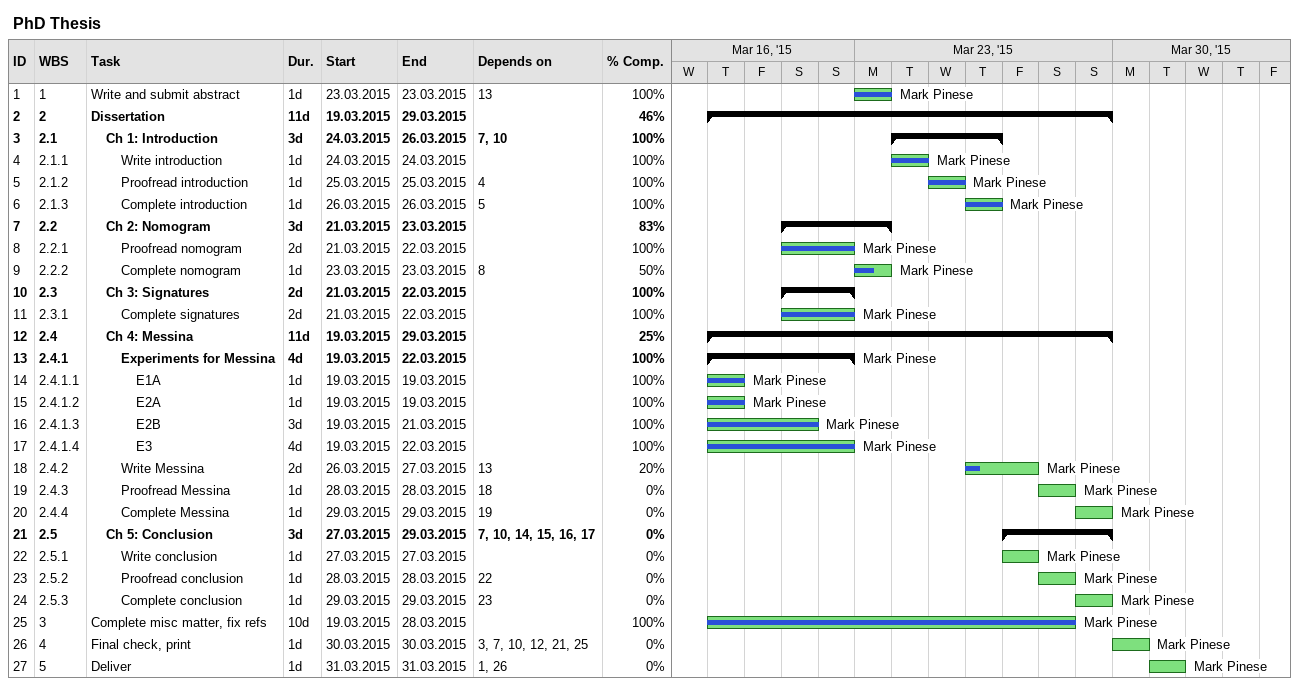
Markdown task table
PhD Thesis

| ID | WBS | Task | Duration | Start | Finish | Predecessors | Resources | % complete |
|---|---|---|---|---|---|---|---|---|
| 1 | 1 | Write and submit abstract | 1d | 2015-03-23 | 2015-03-23 | 13 | Mark Pinese | 100 |
| 2 | 2 | **Dissertation** | 11d | 2015-03-19 | 2015-03-29 |  |  | 46 |
| 3 | 2.1 | **Ch 1: Introduction** | 3d | 2015-03-24 | 2015-03-26 | 7, 10 |  | 100 |
| 4 | 2.1.1 | Write introduction | 1d | 2015-03-24 | 2015-03-24 |  | Mark Pinese | 100 |
| 5 | 2.1.2 | Proofread introduction | 1d | 2015-03-25 | 2015-03-25 | 4 | Mark Pinese | 100 |
| 6 | 2.1.3 | Complete introduction | 1d | 2015-03-26 | 2015-03-26 | 5 | Mark Pinese | 100 |
| 7 | 2.2 | **Ch 2: Nomogram** | 3d | 2015-03-21 | 2015-03-23 |  |  | 83 |
| 8 | 2.2.1 | Proofread nomogram | 2d | 2015-03-21 | 2015-03-22 |  | Mark Pinese | 100 |
| 9 | 2.2.2 | Complete nomogram | 1d | 2015-03-23 | 2015-03-23 | 8 | Mark Pinese | 50 |
| 10 | 2.3 | **Ch 3: Signatures** | 2d | 2015-03-21 | 2015-03-22 |  |  | 100 |
| 11 | 2.3.1 | Complete signatures | 2d | 2015-03-21 | 2015-03-22 |  | Mark Pinese | 100 |
| 12 | 2.4 | **Ch 4: Messina** | 11d | 2015-03-19 | 2015-03-29 |  |  | 25 |
| 13 | 2.4.1 | **Experiments for Messina** | 4d | 2015-03-19 | 2015-03-22 |  | Mark Pinese | 100 |
| 14 | 2.4.1.1 | E1A | 1d | 2015-03-19 | 2015-03-19 |  | Mark Pinese | 100 |
| 15 | 2.4.1.2 | E2A | 1d | 2015-03-19 | 2015-03-19 |  | Mark Pinese | 100 |
| 16 | 2.4.1.3 | E2B | 3d | 2015-03-19 | 2015-03-21 |  | Mark Pinese | 100 |
| 17 | 2.4.1.4 | E3 | 4d | 2015-03-19 | 2015-03-22 |  | Mark Pinese | 100 |
| 18 | 2.4.2 | Write Messina | 2d | 2015-03-26 | 2015-03-27 | 13 | Mark Pinese | 20 |
| 19 | 2.4.3 | Proofread Messina | 1d | 2015-03-28 | 2015-03-28 | 18 | Mark Pinese | 0 |
| 20 | 2.4.4 | Complete Messina | 1d | 2015-03-29 | 2015-03-29 | 19 | Mark Pinese | 0 |
| 21 | 2.5 | **Ch 5: Conclusion** | 3d | 2015-03-27 | 2015-03-29 | 7, 10, 14, 15, 16, 17 |  | 0 |
| 22 | 2.5.1 | Write conclusion | 1d | 2015-03-27 | 2015-03-27 |  | Mark Pinese | 0 |
| 23 | 2.5.2 | Proofread conclusion | 1d | 2015-03-28 | 2015-03-28 | 22 | Mark Pinese | 0 |
| 24 | 2.5.3 | Complete conclusion | 1d | 2015-03-29 | 2015-03-29 | 23 | Mark Pinese | 0 |
| 25 | 3 | Complete misc matter, fix refs | 10d | 2015-03-19 | 2015-03-28 |  | Mark Pinese | 100 |
| 26 | 4 | Final check, print | 1d | 2015-03-30 | 2015-03-30 | 3, 7, 10, 12, 21, 25 | Mark Pinese | 0 |
| 27 | 5 | Deliver | 1d | 2015-03-31 | 2015-03-31 | 1, 26 | Mark Pinese | 0 |
